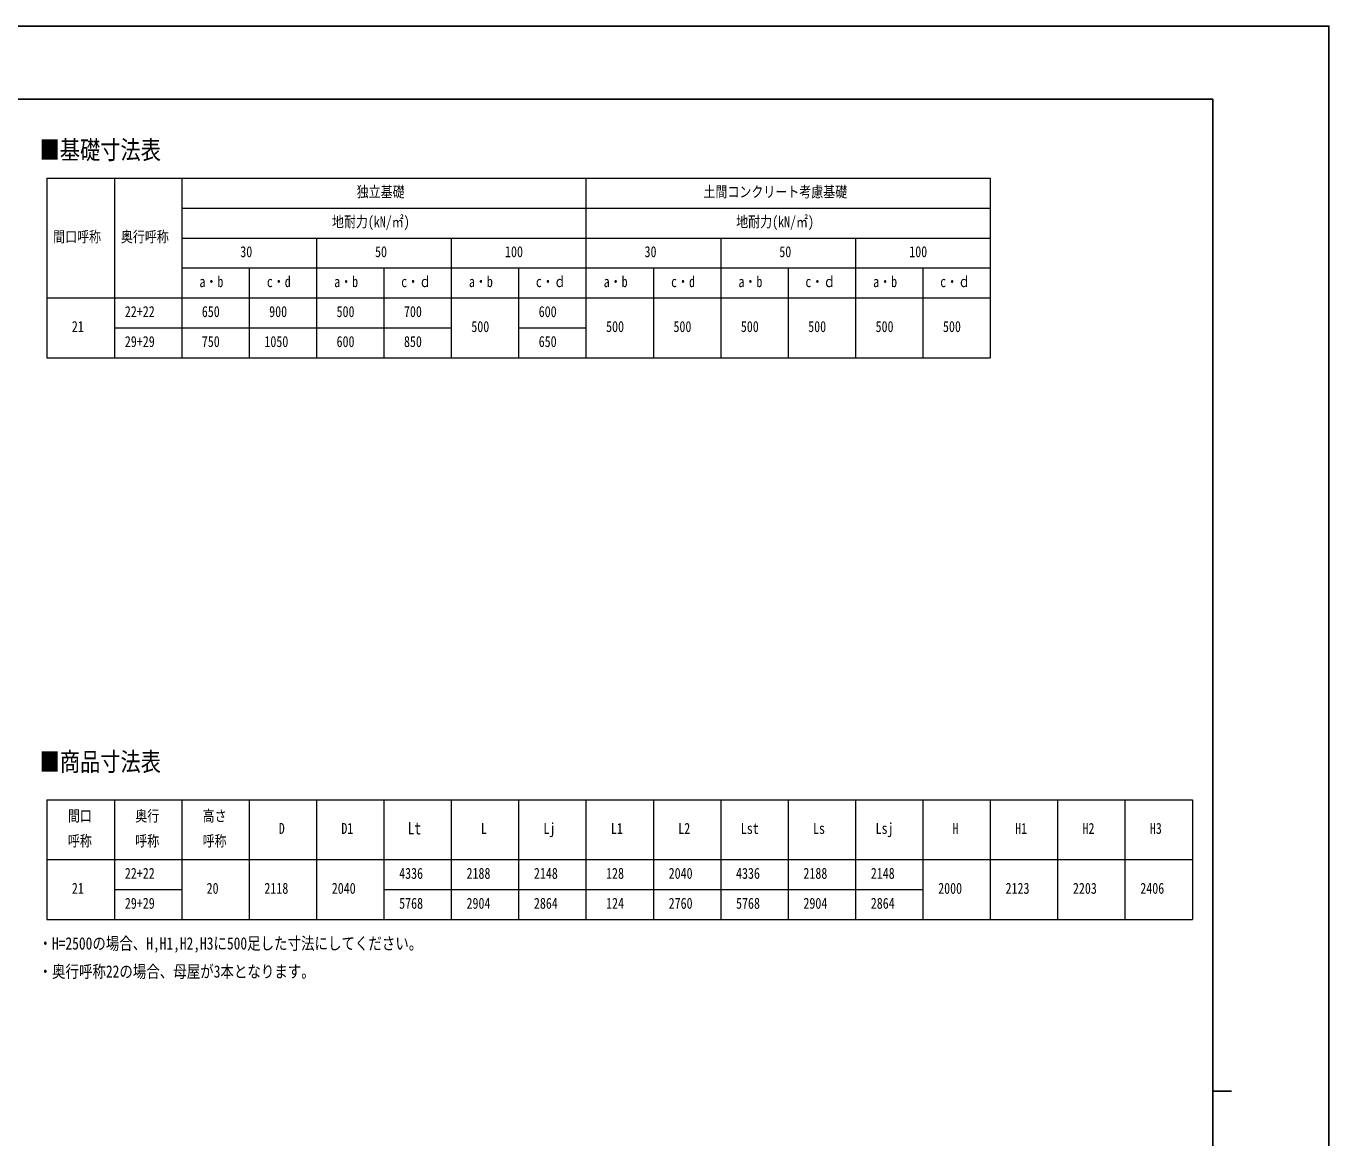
# Model space of a CAD drawing. Units: millimetres, scale not verified. Extents: x -10512 to 10512, y -7425 to 7425.
# Drawn here: x 1811 to 10512, y 0 to 7425 of the extents above; entities that cross this region are included whole.
import ezdxf
from ezdxf.enums import TextEntityAlignment as Align

# ---------------------------------------------------------------- set-up
doc = ezdxf.new("R2010")
doc.units = ezdxf.units.MM
doc.header["$LTSCALE"] = 30
doc.layers.add('0-1_TABLE1', color=7, linetype='Continuous', lineweight=18)
doc.layers.add('0-2_USER1', color=3, linetype='Continuous')
doc.layers.add('0-7_YKK_ZWAK', color=7, linetype='Continuous')
doc.styles.add('ＭＳ ゴシック', font='')
doc.styles.get('ＭＳ ゴシック').set_extended_font_data('MS Gothic')

msp = doc.modelspace()

# ---------------------------------------------------------------- linework, layer by layer
at = {"layer": '0-1_TABLE1'}
for p, q in [((1950.32, 6409.67), (8250.32, 6409.67)), ((1950.32, 6409.67), (1950.32, 5209.67)), ((2400.32, 6409.67), (2400.32, 5209.67)), ((5550.32, 6409.67), (5550.32, 5209.67)), ((2850.32, 6209.67), (8250.32, 6209.67)), ((2850.32, 6009.67), (8250.32, 6009.67)), ((4650.32, 6009.67), (4650.32, 5209.67)), ((6450.32, 6009.67), (6450.32, 5209.67)), ((7350.32, 6009.67), (7350.32, 5209.67)), ((2850.32, 5809.67), (8250.32, 5809.67)), ((3300.32, 5809.67), (3300.32, 5209.67)), ((5100.32, 5809.67), (5100.32, 5209.67)), ((6000.32, 5809.67), (6000.32, 5209.67)), ((6900.32, 5809.67), (6900.32, 5209.67)), ((7800.32, 5809.67), (7800.32, 5209.67)), ((1950.32, 5609.67), (8250.32, 5609.67)), ((2400.32, 5409.67), (4650.32, 5409.67)), ((5100.32, 5409.67), (5550.32, 5409.67)), ((1950.32, 2258.33), (9600.32, 2258.33)), ((1950.32, 2258.33), (1950.32, 1458.33)), ((2400.32, 2258.33), (2400.32, 1458.33)), ((2850.32, 2258.33), (2850.32, 1458.33)), ((3300.32, 2258.33), (3300.32, 1458.33)), ((3750.32, 2258.33), (3750.32, 1458.33)), ((4200.32, 2258.33), (4200.32, 1458.33)), ((4650.32, 2258.33), (4650.32, 1458.33)), ((5100.32, 2258.33), (5100.32, 1458.33)), ((5550.32, 2258.33), (5550.32, 1458.33)), ((6000.32, 2258.33), (6000.32, 1458.33)), ((6450.32, 2258.33), (6450.32, 1458.33)), ((6900.32, 2258.33), (6900.32, 1458.33)), ((7350.32, 2258.33), (7350.32, 1458.33)), ((7800.32, 2258.33), (7800.32, 1458.33)), ((8250.32, 2258.33), (8250.32, 1458.33)), ((8700.32, 2258.33), (8700.32, 1458.33)), ((9150.32, 2258.33), (9150.32, 1458.33)), ((9600.32, 2258.33), (9600.32, 1458.33)), ((1950.32, 1858.33), (9600.32, 1858.33)), ((2400.32, 1658.33), (2850.32, 1658.33)), ((4200.32, 1658.33), (7800.32, 1658.33)), ((1950.32, 1458.33), (9600.32, 1458.33))]:
    msp.add_line(p, q, dxfattribs=at)
for points in [[(2850.32, 6409.67), (2850.32, 5409.67), (2850.32, 5209.67)], [(8250.32, 6409.67), (8250.32, 6009.67), (8250.32, 5209.67)], [(3750.32, 6009.67), (3750.32, 5409.67), (3750.32, 5209.67)], [(4200.32, 5809.67), (4200.32, 5409.67), (4200.32, 5209.67)], [(1950.32, 5209.67), (2400.32, 5209.67), (5550.32, 5209.67), (8250.32, 5209.67)]]:
    msp.add_lwpolyline(points, dxfattribs=at)
at = {"layer": '0-7_YKK_ZWAK'}
for p, q in [((9737.55, 6937.5), (-9762.45, 6937.5)), ((9737.55, 6937.5), (9737.55, -6312.5)), ((9737.55, 312.5), (9862.55, 312.5))]:
    msp.add_line(p, q, dxfattribs=at)
msp.add_lwpolyline([(-10512.5, -7425), (10512.5, -7425), (10512.5, 7425), (-10512.5, 7425)], close=True, dxfattribs=at)

# ---------------------------------------------------------------- texts
at = {"layer": '0-1_TABLE1', "style": 'ＭＳ ゴシック', "width": 0.8}
for s, height, p in [('独立基礎', 73.31, (4018.99, 6259.67)), ('土間コンクリート考慮基礎', 73.31, (6334.99, 6259.67)), ('地耐力(kN/㎡)', 73.31, (3853.65, 6059.67)), ('地耐力(kN/㎡)', 73.31, (6553.65, 6059.67)), ('間口呼称', 73.31, (1991.32, 5959.67)), ('奥行呼称', 73.31, (2443.99, 5959.67)), ('30', 73.31, (3241.65, 5859.67)), ('50', 73.31, (4141.65, 5859.67)), ('100', 73.31, (5009.65, 5859.67)), ('30', 73.31, (5941.65, 5859.67)), ('50', 73.31, (6841.65, 5859.67)), ('100', 73.31, (7709.65, 5859.67)), ('a・b', 73.31, (2968.65, 5659.67)), ('c・d', 73.31, (3418.65, 5659.67)), ('a・b', 73.31, (3868.65, 5659.67)), ('c・ｄ', 73.31, (4315.99, 5659.67)), ('a・b', 73.31, (4768.65, 5659.67)), ('c・ｄ', 73.31, (5215.99, 5659.67)), ('a・b', 73.31, (5668.65, 5659.67)), ('c・d', 73.31, (6118.65, 5659.67)), ('a・b', 73.31, (6568.65, 5659.67)), ('c・ｄ', 73.31, (7015.99, 5659.67)), ('a・b', 73.31, (7468.65, 5659.67)), ('c・ｄ', 73.31, (7915.99, 5659.67)), ('22+22', 73.31, (2470.65, 5459.67)), ('650', 73.31, (2984.65, 5459.67)), ('900', 73.31, (3434.65, 5459.67)), ('500', 73.31, (3884.65, 5459.67)), ('700', 73.31, (4334.65, 5459.67)), ('600', 73.31, (5234.65, 5459.67)), ('21', 73.31, (2116.65, 5359.67)), ('500', 73.31, (4784.65, 5359.67)), ('500', 73.31, (5684.65, 5359.67)), ('500', 73.31, (6134.65, 5359.67)), ('500', 73.31, (6584.65, 5359.67)), ('500', 73.31, (7034.65, 5359.67)), ('500', 73.31, (7484.65, 5359.67)), ('500', 73.31, (7934.65, 5359.67)), ('29+29', 73.31, (2470.65, 5259.67)), ('750', 73.31, (2984.65, 5259.67)), ('1050', 73.31, (3402.65, 5259.67)), ('600', 73.31, (3884.65, 5259.67)), ('850', 73.31, (4334.65, 5259.67)), ('650', 73.31, (5234.65, 5259.67)), ('間口', 73.31, (2089.99, 2091.67)), ('奥行', 73.31, (2539.99, 2091.67)), ('高さ', 73.31, (2989.99, 2091.67)), ('D', 73.31, (3498.65, 2008.33)), ('D1', 73.31, (3916.65, 2008.33)), ('Lt', 82.15, (4359.59, 2002.31)), ('L', 73.31, (4848.65, 2008.33)), ('Lj', 73.31, (5266.65, 2008.33)), ('L1', 73.31, (5716.65, 2008.33)), ('L2', 73.31, (6166.65, 2008.33)), ('Lst', 73.31, (6584.65, 2008.33)), ('Ls', 73.31, (7066.65, 2008.33)), ('Lsj', 73.31, (7484.65, 2008.33)), ('H', 73.31, (7998.65, 2008.33)), ('H1', 73.31, (8416.65, 2008.33)), ('H2', 73.31, (8866.65, 2008.33)), ('H3', 73.31, (9316.65, 2008.33)), ('呼称', 73.31, (2089.99, 1925)), ('呼称', 73.31, (2539.99, 1925)), ('呼称', 73.31, (2989.99, 1925)), ('22+22', 73.31, (2470.65, 1708.33)), ('4336', 73.31, (4302.65, 1708.33)), ('2188', 73.31, (4752.65, 1708.33)), ('2148', 73.31, (5202.65, 1708.33)), ('128', 73.31, (5684.65, 1708.33)), ('2040', 73.31, (6102.65, 1708.33)), ('4336', 73.31, (6552.65, 1708.33)), ('2188', 73.31, (7002.65, 1708.33)), ('2148', 73.31, (7452.65, 1708.33)), ('21', 73.31, (2116.65, 1608.33)), ('20', 73.31, (3016.65, 1608.33)), ('2118', 73.31, (3402.65, 1608.33)), ('2040', 73.31, (3852.65, 1608.33)), ('2000', 73.31, (7902.65, 1608.33)), ('2123', 73.31, (8352.65, 1608.33)), ('2203', 73.31, (8802.65, 1608.33)), ('2406', 73.31, (9252.65, 1608.33)), ('29+29', 73.31, (2470.65, 1508.33)), ('5768', 73.31, (4302.65, 1508.33)), ('2904', 73.31, (4752.65, 1508.33)), ('2864', 73.31, (5202.65, 1508.33)), ('124', 73.31, (5684.65, 1508.33)), ('2760', 73.31, (6102.65, 1508.33)), ('5768', 73.31, (6552.65, 1508.33)), ('2904', 73.31, (7002.65, 1508.33)), ('2864', 73.31, (7452.65, 1508.33))]:
    msp.add_text(s, height=height, dxfattribs=at).set_placement(p, align=Align.BOTTOM_LEFT)
at = {"layer": '0-2_USER1', "style": 'ＭＳ ゴシック', "width": 0.8}
for s, height, p in [('■基礎寸法表', 123.7, (1901.3, 6499.12)), ('■商品寸法表', 123.7, (1901.3, 2412.99)), ('・H=2500の場合、H,H1,H2,H3に500足した寸法にしてください。', 82.48, (1894.17, 1233.1)), ('・奥行呼称22の場合、母屋が3本となります。', 82.48, (1894.17, 1045.6))]:
    msp.add_text(s, height=height, dxfattribs=at).set_placement(p, align=Align.BOTTOM_LEFT)

doc.saveas('drawing.dxf')
